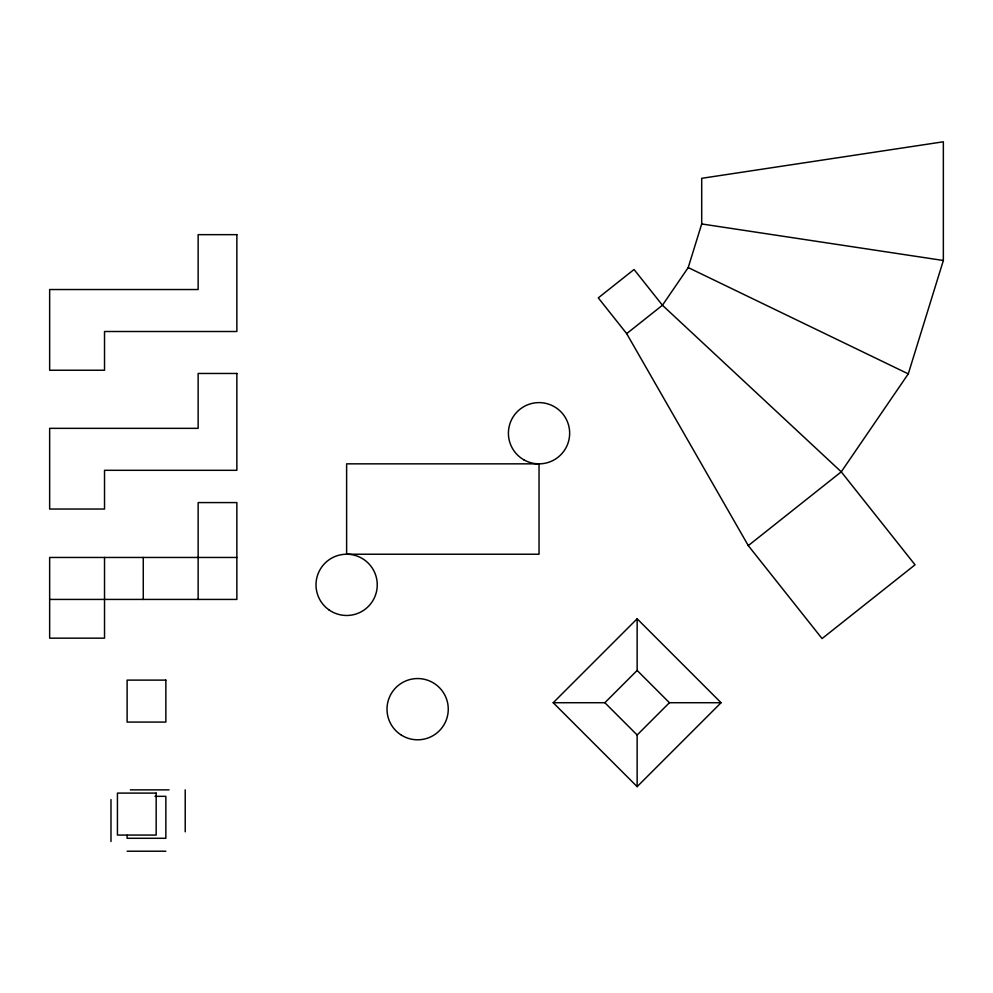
<?xml version="1.0" encoding="UTF-8"?>
<svg xmlns="http://www.w3.org/2000/svg" width="993" height="993" viewBox="0 0 993 993"><rect width="100%" height="100%" fill="white"/><g stroke="black" fill="none" stroke-linecap="round" stroke-linejoin="round"><path stroke-width="1.49" d="M626.682 333.636L662.443 305.248L688.211 267.576L701.703 223.959L701.703 178.318L943.35 141.788L943.35 260.489L908.272 373.877L841.257 471.836L748.288 545.616L822.067 638.586L915.037 564.806L841.257 471.836L662.443 305.248L634.055 269.5L598.295 297.875L626.682 333.636L748.288 545.616M553.213 702.721L637.146 618.788L721.067 702.721L637.146 786.642L553.213 702.721L604.861 702.721L637.146 670.436L637.146 618.788M637.146 786.642L637.146 734.994L669.419 702.721L721.067 702.721M236.868 557.458L49.65 557.458L49.65 638.164L104.526 638.164L104.526 557.458M49.65 599.424L236.868 599.424L236.868 502.582L198.141 502.582L198.141 599.424M130.344 789.869L169.083 789.869M155.007 796.336L165.856 796.336L165.856 838.291L127.116 838.291L127.116 835.299M127.116 851.212L165.856 851.212M701.703 223.959L943.35 260.489M688.211 267.576L908.272 373.877M637.146 670.436L669.419 702.721M604.861 702.721L637.146 734.994M185.219 789.869L185.219 831.836M143.265 557.458L143.265 599.424M110.98 799.564L110.98 841.518M236.868 234.658L198.141 234.658L198.141 289.534L49.65 289.534L49.65 370.24L104.526 370.24L104.526 331.501L236.868 331.501L236.868 234.658M236.868 373.467L198.141 373.467L198.141 428.343L49.65 428.343L49.65 509.037L104.526 509.037L104.526 470.31L236.868 470.31L236.868 373.467M539.038 463.843L346.619 463.843L346.619 554.231L539.038 554.231L539.038 463.843M165.856 680.118L127.116 680.118L127.116 722.085L165.856 722.085L165.856 680.118M156.174 793.097L117.435 793.097L117.435 835.063L156.174 835.063L156.174 793.097M401.383 735.13A30.622 30.622 0 0 0 448.24 710.28A30.622 30.622 0 0 0 403.295 682.117A30.622 30.622 0 0 0 401.383 735.13M328.993 609.888A30.622 30.622 0 0 0 377.129 587.608A30.622 30.622 0 0 0 333.76 557.061A30.622 30.622 0 0 0 328.993 609.888M523.721 459.747A30.622 30.622 0 0 0 569.659 433.221A30.622 30.622 0 0 0 523.721 406.708A30.622 30.622 0 0 0 523.721 459.747"/></g></svg>
